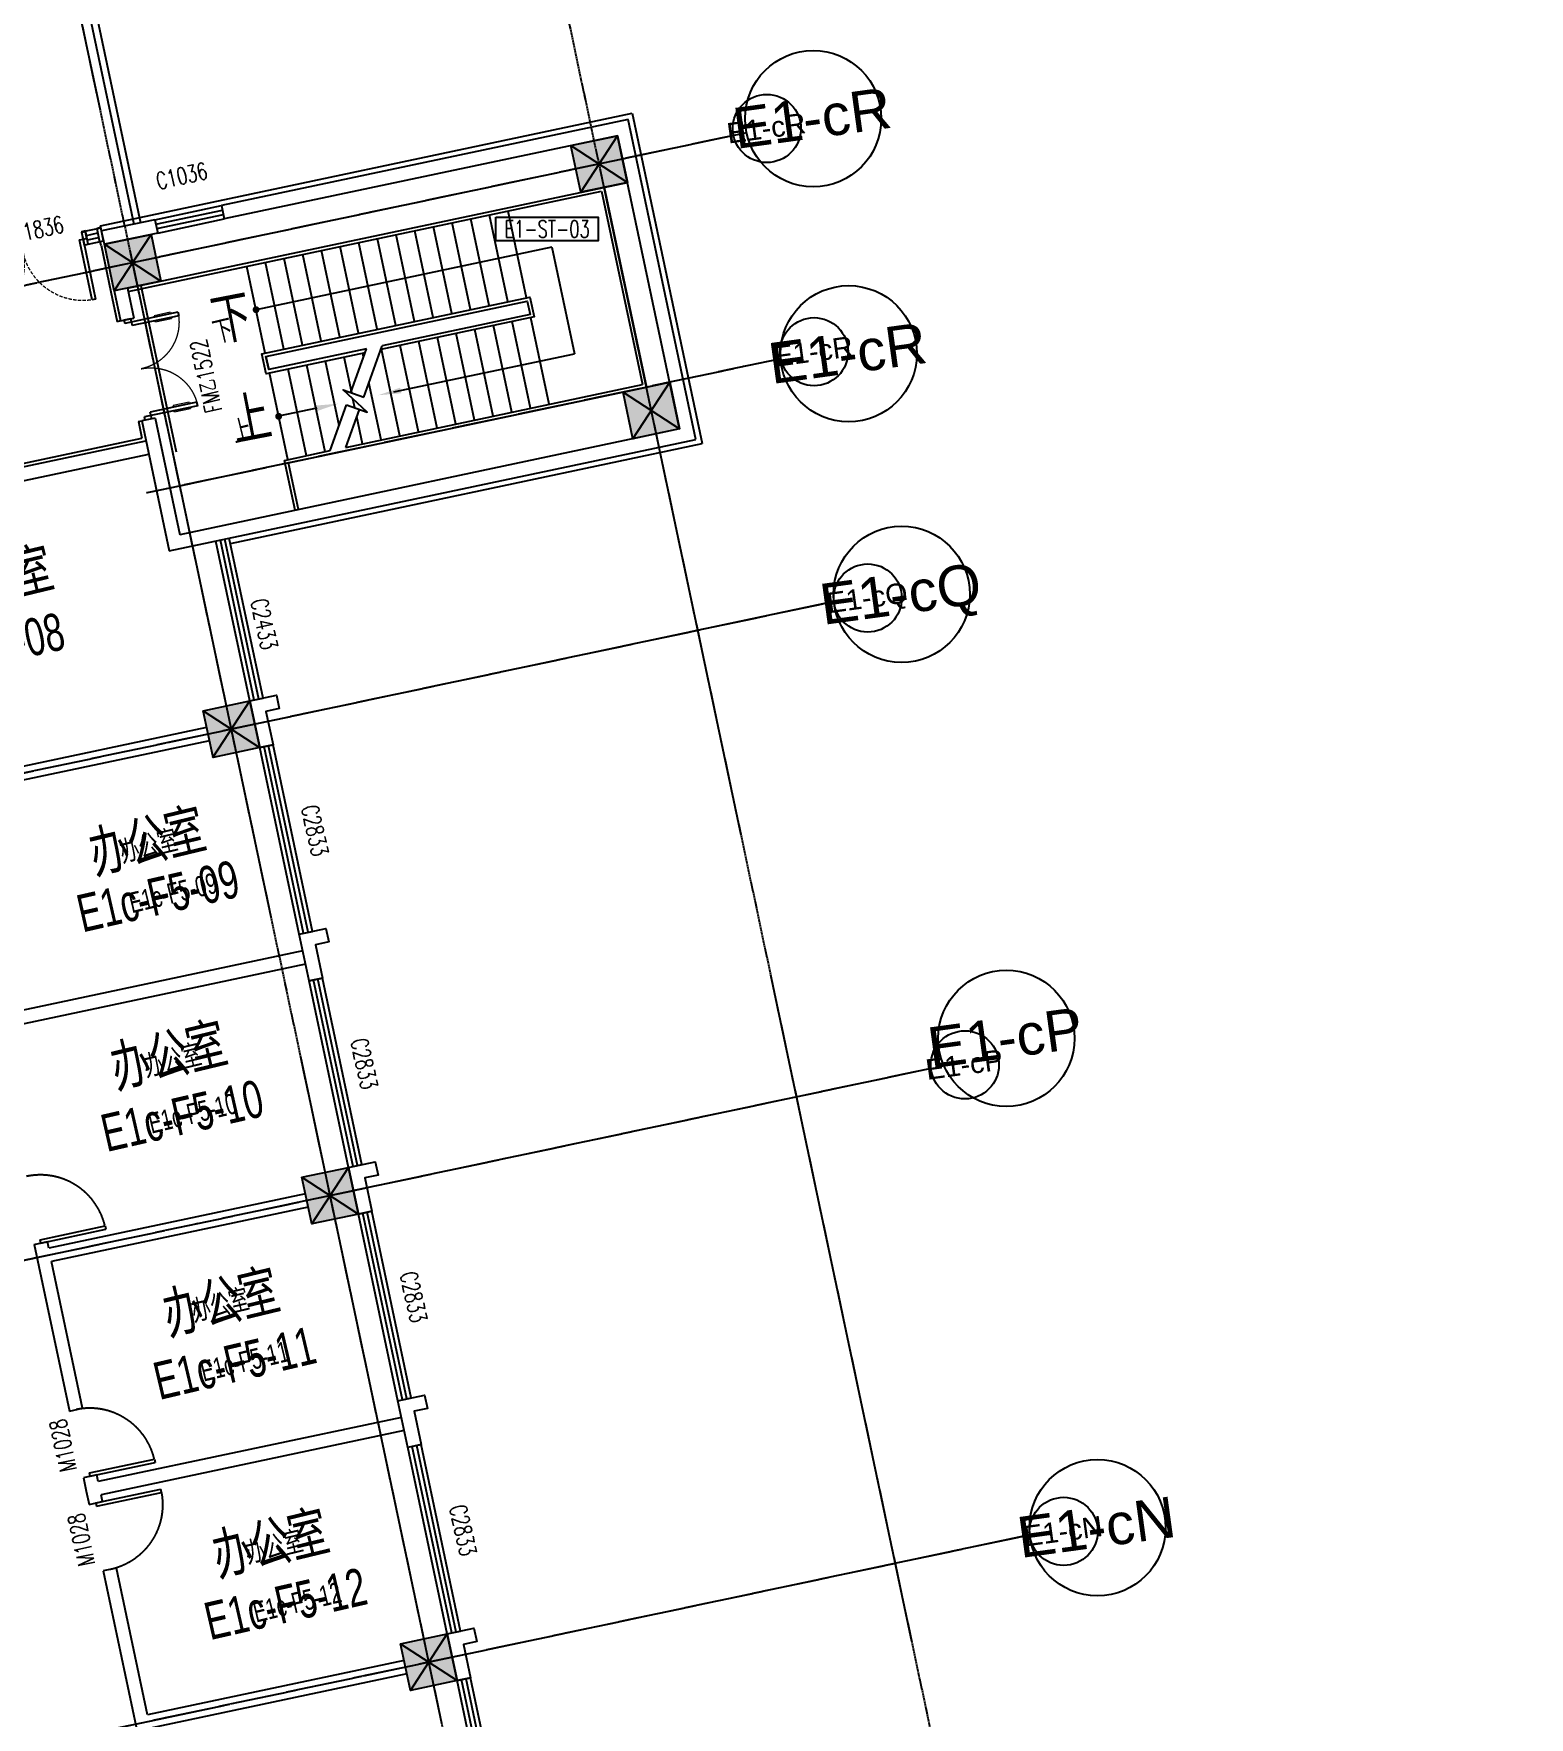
# Model space of a CAD drawing. Header units: millimetres. Extents: x -39175 to 150737, y -15023 to 140542.
# Drawn here: x -5153 to 16803, y 63724 to 88440 of the extents above; entities that cross this region are included whole.
import ezdxf
from ezdxf.enums import TextEntityAlignment as Align

# ---------------------------------------------------------------- set-up
doc = ezdxf.new("R2010")
doc.units = ezdxf.units.MM
doc.header["$LTSCALE"] = 10
for name, pattern in [('DASH', [0.35, 0.25, -0.1]), ('E-RG-1F$0$$0$DOTE', [2.42, 2, -0.2, 0.02, -0.2]), ('E1-RV-5F$0$DASHED2', [0.375, 0.25, -0.125]), ('XRE2$0$HIDDEN', [0.375, 0.25, -0.125])]:
    doc.linetypes.add(name, pattern=pattern)
for name, color, linetype in [('A—墙体', 7, 'Continuous'), ('A—文字索引', 40, 'Continuous'), ('A—楼梯、电梯、栏杆', 50, 'Continuous'), ('A—轴线、尺寸', 1, 'Continuous'), ('A—门窗', 135, 'Continuous'), ('E1-RI-5F$0$A-SYMB-DOOR', 13, 'Continuous'), ('E1-RI-5F$0$A-SYMB-DOOR1', 4, 'Continuous'), ('E1-RV-5F$0$A-SYMB', 4, 'Continuous'), ('E1-RV-5F$0$A-SYMB-NUMB-T', 4, 'Continuous'), ('E1-RV-5F$0$J－结构看线', 153, 'Continuous'), ('E1-RV-5F$0$WINDOW_TEXT', 7, 'Continuous'), ('I—平面—填充03(灰度)', 250, 'Continuous'), ('I—平面—文字', 40, 'Continuous'), ('I—平面—文字（放大1：100）', 40, 'XRE2$0$HIDDEN'), ('I—平面—装饰面层线', 192, 'Continuous'), ('I—平面—门', 22, 'Continuous'), ('轴线100', 1, 'Continuous')]:
    doc.layers.add(name, color=color, linetype=linetype)
doc.layers.add('E1-RV-5F$0$A-DOOR', color=32, linetype='Continuous', lineweight=5)
doc.styles.add('ARIAL', font='arial.ttf')
doc.styles.add('E1-RI-5F$0$ECADI-TXT', font='simplex.shx', dxfattribs={"bigfont": 'hztxt.shx'})
doc.styles.add('E1-RV-5F$0$ECADI-TXT', font='simplex.shx', dxfattribs={"bigfont": 'hztxt.shx'})
doc.styles.add('E1-RV-5F$0$SIMPLEX', font='simplex.shx', dxfattribs={"width": 0.7})
doc.styles.add('XD2008', font='SIMYOU.TTF', dxfattribs={"width": 0.7, "height": 600})

# ---------------------------------------------------------------- blocks, each defined once
blk = doc.blocks.new('E1-RV-5F$0$ECADI-TAG-CODE')
at = {"layer": 'E1-RV-5F$0$A-SYMB-NUMB-T', "color": 1}
blk.add_lwpolyline([(0, 3.5), (15, 3.5), (15, 0), (0, 0)], close=True, dxfattribs=at)
at = {"layer": 'E1-RV-5F$0$A-SYMB-NUMB-T', "style": 'E1-RV-5F$0$ECADI-TXT', "width": 0.7}
blk.add_attdef('CODE', text='', height=2.5, dxfattribs=at).set_placement((7.5, 1.75), align=Align.MIDDLE_CENTER)
blk = doc.blocks.new('E1-RV-5F$0$door-doublewing')
at = {"layer": 'I—平面—门'}
for p, q in [((-0.5, -0.033), (-0.5, 0.033)), ((-0.5, 0.033), (-0.467, 0.033)), ((-0.467, -0.5), (-0.467, 0.033)), ((0.467, -0.5), (0.467, 0.033)), ((0.5, 0.033), (0.467, 0.033)), ((0.5, -0.033), (0.5, 0.033)), ((-0.5, -0.033), (-0.433, -0.033)), ((-0.433, -0.5), (-0.433, -0.033)), ((0.5, -0.033), (0.433, -0.033)), ((0.433, -0.5), (0.433, -0.033)), ((-0.483, -0.264), (-0.467, -0.264)), ((-0.417, -0.264), (-0.433, -0.264)), ((0.417, -0.264), (0.433, -0.264)), ((0.483, -0.264), (0.467, -0.264)), ((-0.483, -0.425), (-0.467, -0.425)), ((-0.417, -0.425), (-0.433, -0.425)), ((0.417, -0.425), (0.433, -0.425)), ((0.483, -0.425), (0.467, -0.425)), ((-0.467, -0.5), (-0.433, -0.5)), ((0.467, -0.5), (0.433, -0.5))]:
    blk.add_line(p, q, dxfattribs=at)
at = {"layer": 'I—平面—门', "lineweight": 13}
for p, q in [((-0.483, -0.425), (-0.483, -0.264)), ((-0.417, -0.425), (-0.417, -0.264)), ((0.417, -0.425), (0.417, -0.264)), ((0.483, -0.425), (0.483, -0.264))]:
    blk.add_line(p, q, dxfattribs=at)
at = {"layer": 'I—平面—门', "color": 8, "linetype": 'DASH', "lineweight": 13, "ltscale": 20}
for centre, start, end in [((-0.467, -0.033), 274.096, 0), ((0.467, -0.033), 180, 265.904)]:
    blk.add_arc(centre, 0.467, start, end, dxfattribs=at)
at = {"layer": 'E1-RV-5F$0$WINDOW_TEXT', "style": 'E1-RV-5F$0$SIMPLEX', "flags": 9}
blk.add_attdef('A', text='', height=1, dxfattribs=at).set_placement((0, 1.5), align=Align.MIDDLE)
blk = doc.blocks.new('E-COLS-F5')
at = {"layer": 'I—平面—填充03(灰度)'}
for points in [[(11711646, -6120147), (11712331, -6120002), (11712476, -6120687), (11711791, -6120831)], [(11704798, -6121596), (11705483, -6121451), (11705628, -6122136), (11704943, -6122281)], [(11712413, -6123766), (11713097, -6123621), (11713242, -6124306), (11712558, -6124451)], [(11706248, -6128445), (11706933, -6128300), (11707078, -6128984), (11706393, -6129129)], [(11707698, -6135293), (11708382, -6135148), (11708527, -6135833), (11707843, -6135978)], [(11709147, -6142141), (11709832, -6141996), (11709977, -6142681), (11709292, -6142826)]]:
    blk.add_hatch(color=18, dxfattribs=at).paths.add_polyline_path(points)
at = {"layer": 'A—墙体'}
for points in [[(11711646, -6120147), (11712331, -6120002), (11712476, -6120687), (11711791, -6120831)], [(11704798, -6121596), (11705483, -6121451), (11705628, -6122136), (11704943, -6122281)], [(11712413, -6123766), (11713097, -6123621), (11713242, -6124306), (11712558, -6124451)], [(11706248, -6128445), (11706933, -6128300), (11707078, -6128984), (11706393, -6129129)], [(11707698, -6135293), (11708382, -6135148), (11708527, -6135833), (11707843, -6135978)], [(11709147, -6142141), (11709832, -6141996), (11709977, -6142681), (11709292, -6142826)]]:
    blk.add_lwpolyline(points, close=True, dxfattribs=at)
blk = doc.blocks.new('E1-RI-5F$0$窗4')
at = {"layer": 'A—墙体'}
for p, q in [((10183925, -8420676), (10184125, -8420676)), ((10183925, -8423476), (10184125, -8423476))]:
    blk.add_line(p, q, dxfattribs=at)
at = {"layer": 'A—门窗'}
for p, q in [((10183925, -8423476), (10183925, -8420676)), ((10183992, -8423476), (10183992, -8420676)), ((10184058, -8423476), (10184058, -8420676)), ((10184125, -8423476), (10184125, -8420676))]:
    blk.add_line(p, q, dxfattribs=at)
blk = doc.blocks.new('E1-RI-5F$0$$DORLIB2D$00000001')
for p, q in [((0.45, 0.975), (0.5, 0.975)), ((0.45, 0), (0.45, 0.975)), ((0.5, 0), (0.5, 0.975)), ((0.5, 0), (0.45, 0))]:
    blk.add_line(p, q)
at = {"layer": 'I—平面—门', "color": 8, "linetype": 'DASH', "ltscale": 20}
blk.add_arc((0.475, 0), 0.975, 91.4693, 180, dxfattribs=at)
blk = doc.blocks.new('E1-RI-5F$0$ECADI-TAG-DOOR')
blk = doc.blocks.new('E1-RI-5F$0$MRY_door-2-Solid - 1_8 meters w x 84_h x 4_d 2-8606897-E1b 和 E1c 号楼三层平面图 BLDG E1b AND E1c THIRD FLOOR PLAN')
at = {"layer": 'I—平面—门'}
for p, q in [((-951, 36), (-900, 36)), ((-951, 36), (-951, -66)), ((-900, 36), (-900, -66)), ((900, -66), (900, 36)), ((900, 36), (951, 36)), ((951, -66), (951, 36)), ((-900, -66), (-951, -66)), ((-849, -66), (-900, -66)), ((-900, -66), (-900, -113)), ((-900, -113), (-900, -966)), ((-849, -113), (-849, -66)), ((-849, -966), (-849, -113)), ((849, -66), (900, -66)), ((849, -116), (849, -66)), ((849, -966), (849, -116)), ((900, -66), (900, -116)), ((951, -66), (900, -66)), ((900, -116), (900, -966)), ((-900, -966), (-849, -966)), ((900, -966), (849, -966))]:
    blk.add_line(p, q, dxfattribs=at)
at = {"layer": 'I—平面—门', "color": 8, "linetype": 'DASH', "lineweight": 9, "ltscale": 20}
for centre, start, end in [((-900, -66), 270, 356.8839), ((-900, -66), 356.8839, 0.5), ((900, -66), 179.5, 183.117), ((900, -66), 183.117, 270)]:
    blk.add_arc(centre, 900, start, end, dxfattribs=at)
blk = doc.blocks.new('E1-RI-5F$0$RECTANGULAR_MULLION_-_60_H')
at = {"layer": 'A—门窗'}
for p, q in [((-30, 125), (30, 125)), ((-30, 25), (-30, 125)), ((-30, -75), (-30, 25)), ((30, 125), (30, 25)), ((30, 25), (30, -75)), ((30, -75), (-30, -75))]:
    blk.add_line(p, q, dxfattribs=at)
blk = doc.blocks.new('A$C1C9D1350')
at = {"layer": '轴线100', "linetype": 'E-RG-1F$0$$0$DOTE'}
for p, q in [((-232275.6, -4879), (-253187.9, 93907)), ((-239123.9, -6328.8), (-260036.2, 92457.3)), ((-250293.8, 89971.1), (-286751.3, 82253.3)), ((-249600.1, 86693.7), (-258909.9, 84722.9)), ((-248820.2, 83127.9), (-285309.5, 75403.4)), ((-247394.4, 76274.6), (-283867.7, 68553.4)), ((-245944.7, 69426.4), (-282426, 61703.5))]:
    blk.add_line(p, q, dxfattribs=at)
at = {"layer": '轴线100', "linetype": 'ByBlock'}
for centre in [(-249804.7, 90074.6), (-249110.9, 86797.2), (-248323.1, 83181.1), (-246897.2, 76327.8), (-245447.5, 69479.6)]:
    blk.add_circle(centre, 500, dxfattribs=at)
at = {"layer": '轴线100', "color": 40, "style": 'ARIAL'}
for s, p in [('E1-cR', (-249813.3, 90079.2)), ('E1-cR', (-249119.5, 86801.8)), ('E1-cQ', (-248331.7, 83185.7)), ('E1-cP', (-246905.8, 76332.4)), ('E1-cN', (-245456.1, 69484.2))]:
    blk.add_text(s, height=300, rotation=7.78334, dxfattribs=at).set_placement(p, align=Align.MIDDLE_CENTER)

msp = doc.modelspace()

# ---------------------------------------------------------------- linework, layer by layer
at = {"layer": 'A—墙体'}
for p, q in [((3571.9, 87179.5), (-2395.9, 85916.2)), ((3571.9, 87179.5), (-2395.9, 85916.2)), ((4566, 82483.5), (3571.9, 87179.5)), ((4566, 82483.5), (3571.9, 87179.5)), ((3417.6, 86942.4), (-2354.4, 85720.5)), ((3417.6, 86942.4), (-2354.4, 85720.5)), ((4328.9, 82637.8), (3417.6, 86942.4)), ((4328.9, 82637.8), (3417.6, 86942.4)), ((-2395.9, 85916.2), (-2354.4, 85720.5)), ((-2395.9, 85916.2), (-2354.4, 85720.5)), ((-3374.2, 85709.1), (-4156.8, 85543.4)), ((-3374.2, 85709.1), (-4156.8, 85543.4)), ((-4115.4, 85347.7), (-4156.8, 85543.4)), ((-4115.4, 85347.7), (-4156.8, 85543.4)), ((-3374.2, 85709.1), (-3332.8, 85513.4)), ((-3374.2, 85709.1), (-3332.8, 85513.4)), ((-3332.8, 85513.4), (-4115.4, 85347.7)), ((-3332.8, 85513.4), (-4115.4, 85347.7)), ((-3775.2, 84704.2), (-3682, 84264)), ((-3775.2, 84704.2), (-3682, 84264)), ((-3371.3, 82796.5), (-3566.8, 82755.1)), ((-3371.3, 82796.5), (-3566.8, 82755.1)), ((-3566.8, 82755.1), (-3163.2, 80847.3)), ((-3566.8, 82755.1), (-3163.2, 80847.3)), ((-3371.3, 82796.5), (-3008.9, 81084.4)), ((-3371.3, 82796.5), (-3008.9, 81084.4)), ((4328.9, 82637.8), (-3008.9, 81084.4)), ((4328.9, 82637.8), (-3008.9, 81084.4)), ((-10743.8, 80929.3), (-3505.1, 82461.6)), ((-3163.2, 80847.3), (4566, 82483.5)), ((-3163.2, 80847.3), (4566, 82483.5)), ((-10506.7, 80775), (-3463.7, 82266)), ((-1980.2, 78644.5), (-1784.6, 78685.9)), ((-2613.9, 78254.9), (-6576.5, 77416)), ((-2572.5, 78059.2), (-6339, 77261.9)), ((-1203.6, 74975.9), (-5655.6, 74033.4)), ((-1162.2, 74780.2), (-5614.2, 73837.8)), ((-1164.2, 71406.7), (-4930.7, 70609.3)), ((-1122.8, 71211), (-4889.3, 70413.6)), ((-5147.5, 70665.8), (-4951.8, 70707.2)), ((-4931.1, 70609.3), (-4951.8, 70707.2)), ((-5147.5, 70665.8), (-4629.7, 68220)), ((-4434, 68261.4), (-4889.7, 70413.7)), ((-4629.7, 68220), (-4434, 68261.4)), ((246.1, 68127.6), (-4205.9, 67185.2)), ((287.5, 67932), (-4164.4, 66989.5)), ((-4226.9, 67283.1), (-4422.6, 67241.6)), ((-4422.6, 67241.6), (-4381.2, 67046)), ((-4206.2, 67185.2), (-4226.9, 67283.1)), ((-4381.2, 67046), (-4339.8, 66850.3)), ((-4144.1, 66891.7), (-4164.8, 66989.6)), ((-4339.8, 66850.3), (-4144.1, 66891.7)), ((-3937, 65913.4), (-4132.7, 65872)), ((-4132.7, 65872), (-3594.2, 63328.4)), ((-3481.4, 63761.1), (-3937, 65913.4)), ((285.5, 64558.4), (-3481, 63761.1)), ((971, 64703.5), (970.4, 64703.4)), ((327, 64362.8), (-3439.6, 63565.4)), ((1012.4, 64507.9), (1011.8, 64507.7))]:
    msp.add_line(p, q, dxfattribs=at)
for points in [[(-3970.4, 84662.9), (-3877.3, 84222.6), (-3682, 84264)], [(-3970.4, 84662.9), (-3877.3, 84222.6), (-3682, 84264)], [(-1980.2, 78644.5), (-1588.9, 78727.3), (-1547.5, 78531.7), (-1743.1, 78490.2), (-1639.6, 78001.1), (-1835.2, 77959.7), (-1980.2, 78644.5)], [(-1255.4, 75220.4), (-864, 75303.2), (-822.6, 75107.5), (-1018.3, 75066.1), (-914.7, 74577), (-1110.4, 74535.5), (-1255.4, 75220.4)], [(-530.5, 71796.2), (-139.2, 71879.1), (-97.7, 71683.4), (-293.4, 71642), (-189.9, 71152.8), (-385.5, 71111.4), (-530.5, 71796.2)], [(194.4, 68372.1), (585.7, 68455), (627.1, 68259.3), (431.5, 68217.9), (535, 67728.7), (339.3, 67687.3), (194.4, 68372.1)], [(919.2, 64948), (1310.6, 65030.9), (1352, 64835.2), (1156.3, 64793.8), (1259.9, 64304.6), (1064.2, 64263.2), (919.2, 64948)]]:
    msp.add_lwpolyline(points, dxfattribs=at)
at = {"layer": 'A—楼梯、电梯、栏杆'}
for p, q in [((-6290.3, 97962.9), (-3682.5, 85643.9)), ((-6190, 97976.6), (-3583.6, 85664.7)), ((-3775.2, 84704.2), (3562.6, 86257.6)), ((-3775.2, 84704.2), (3562.6, 86257.6)), ((-3764.8, 84655.3), (3181.6, 86125.8)), ((-3764.8, 84655.3), (3181.6, 86125.8)), ((3181.6, 86125.8), (3782.2, 83288.7)), ((3181.6, 86125.8), (3782.2, 83288.7)), ((3220.2, 86185.1), (3841.5, 83250.1)), ((3220.2, 86185.1), (3841.5, 83250.1)), ((1807.5, 84506.1), (1538.2, 85777.9)), ((1807.5, 84506.1), (1538.2, 85777.9)), ((2081.4, 84564.1), (1812.2, 85835.9)), ((2081.4, 84564.1), (1812.2, 85835.9)), ((711.7, 84274.1), (442.5, 85546)), ((711.7, 84274.1), (442.5, 85546)), ((985.7, 84332.1), (716.4, 85604)), ((985.7, 84332.1), (716.4, 85604)), ((1259.6, 84390.1), (990.4, 85661.9)), ((1259.6, 84390.1), (990.4, 85661.9)), ((1533.5, 84448.1), (1264.3, 85719.9)), ((1533.5, 84448.1), (1264.3, 85719.9)), ((-384, 84042.2), (-653.2, 85314)), ((-384, 84042.2), (-653.2, 85314)), ((-110, 84100.2), (-379.3, 85372)), ((-110, 84100.2), (-379.3, 85372)), ((163.9, 84158.2), (-105.4, 85430)), ((163.9, 84158.2), (-105.4, 85430)), ((437.8, 84216.2), (168.6, 85488)), ((437.8, 84216.2), (168.6, 85488)), ((-1479.7, 83810.2), (-1748.9, 85082.1)), ((-1479.7, 83810.2), (-1748.9, 85082.1)), ((-1205.8, 83868.2), (-1475, 85140)), ((-1205.8, 83868.2), (-1475, 85140)), ((-931.8, 83926.2), (-1201.1, 85198)), ((-931.8, 83926.2), (-1201.1, 85198)), ((-657.9, 83984.2), (-927.1, 85256)), ((-657.9, 83984.2), (-927.1, 85256)), ((-1753.6, 83752.2), (-2022.9, 85024.1)), ((-1753.6, 83752.2), (-2022.9, 85024.1)), ((2091.7, 84515.2), (2133.2, 84319.5)), ((2091.7, 84515.2), (2133.2, 84319.5)), ((1317, 82766.8), (1047.8, 84038.6)), ((1317, 82766.8), (1047.8, 84038.6)), ((1591, 82824.8), (1321.7, 84096.6)), ((1591, 82824.8), (1321.7, 84096.6)), ((1864.9, 82882.8), (1595.7, 84154.6)), ((1864.9, 82882.8), (1595.7, 84154.6)), ((2138.8, 82940.8), (1869.6, 84212.6)), ((2138.8, 82940.8), (1869.6, 84212.6)), ((2412.8, 82998.8), (2143.5, 84270.6)), ((2412.8, 82998.8), (2143.5, 84270.6)), ((-496.4, 83170.9), (-268.2, 83811.2)), ((-496.4, 83170.9), (-268.2, 83811.2)), ((-308, 83103.8), (-38.6, 83859.8)), ((-308, 83103.8), (-38.6, 83859.8)), ((221.3, 82534.9), (-47.9, 83806.7)), ((221.3, 82534.9), (-47.9, 83806.7)), ((495.2, 82592.9), (226, 83864.7)), ((495.2, 82592.9), (226, 83864.7)), ((769.2, 82650.8), (499.9, 83922.7)), ((769.2, 82650.8), (499.9, 83922.7)), ((1043.1, 82708.8), (773.9, 83980.7)), ((1043.1, 82708.8), (773.9, 83980.7)), ((-1743.3, 83703.3), (-1701.8, 83507.7)), ((-1743.3, 83703.3), (-1701.8, 83507.7)), ((-874.4, 82302.9), (-1143.6, 83574.7)), ((-874.4, 82302.9), (-1143.6, 83574.7)), ((-669.2, 82685.8), (-869.7, 83632.7)), ((-669.2, 82685.8), (-869.7, 83632.7)), ((-484.9, 83166.8), (-595.8, 83690.7)), ((-484.9, 83166.8), (-595.8, 83690.7)), ((-310.2, 83693.5), (-321.8, 83748.7)), ((-310.2, 83693.5), (-321.8, 83748.7)), ((-1422.3, 82186.9), (-1691.5, 83458.8)), ((-1422.3, 82186.9), (-1691.5, 83458.8)), ((-1148.3, 82244.9), (-1417.6, 83516.7)), ((-1148.3, 82244.9), (-1417.6, 83516.7)), ((-1411.9, 82138), (4183.9, 83322.6)), ((-1411.9, 82138), (4183.9, 83322.6)), ((-52.6, 82476.9), (-231, 83319.7)), ((-52.6, 82476.9), (-231, 83319.7)), ((-570.4, 82367.3), (3782.2, 83288.7)), ((-570.4, 82367.3), (3782.2, 83288.7)), ((-438.7, 82948.7), (-465.9, 83077.2)), ((-438.7, 82948.7), (-465.9, 83077.2)), ((-800.1, 82318.7), (-560.1, 82992)), ((-800.1, 82318.7), (-560.1, 82992)), ((-570.4, 82367.3), (-371.7, 82924.8)), ((-570.4, 82367.3), (-371.7, 82924.8)), ((-326.5, 82418.9), (-410.6, 82815.8)), ((-326.5, 82418.9), (-410.6, 82815.8)), ((-1471.2, 82176.6), (-800.1, 82318.7)), ((-1471.2, 82176.6), (-800.1, 82318.7)), ((-1315.8, 81442.8), (-1471.2, 82176.6)), ((-1315.8, 81442.8), (-1471.2, 82176.6)), ((-1266.9, 81453.2), (-1411.9, 82138)), ((-1266.9, 81453.2), (-1411.9, 82138))]:
    msp.add_line(p, q, dxfattribs=at)
at = {"layer": 'A—楼梯、电梯、栏杆', "extrusion": (-5.10153e-08, -7.72383e-08, -1)}
msp.add_line((2455.5, 85307.7, 0), (-1888.2, 84388.2), dxfattribs=at)
msp.add_line((2455.5, 85307.7, 0), (-1888.2, 84388.2), dxfattribs=at)
at = {"layer": 'A—楼梯、电梯、栏杆', "extrusion": (-5.10153e-08, -7.72381e-08, -1)}
msp.add_line((2455.5, 85307.7, 0), (2786.9, 83742.4, 0), dxfattribs=at)
msp.add_line((2455.5, 85307.7, 0), (2786.9, 83742.4, 0), dxfattribs=at)
at = {"layer": 'A—楼梯、电梯、栏杆', "extrusion": (-3.83878e-08, -1.36888e-07, -1)}
msp.add_line((135.9, 83181.2, 0), (2786.9, 83742.4, 0), dxfattribs=at)
msp.add_line((135.9, 83181.2, 0), (2786.9, 83742.4, 0), dxfattribs=at)
at = {"layer": 'A—楼梯、电梯、栏杆', "extrusion": (3.92177e-22, 6.41611e-22, -1)}
msp.add_line((-997.2, 82941.3, 0), (-1556.9, 82822.8, 0), dxfattribs=at)
msp.add_line((-997.2, 82941.3, 0), (-1556.9, 82822.8, 0), dxfattribs=at)
at = {"layer": 'A—楼梯、电梯、栏杆', "extrusion": (1.97749e-08, -9.34137e-08, -1)}
msp.add_line((-997.2, 82941.3, 0), (-1556.9, 82822.8, 0), dxfattribs=at)
msp.add_line((-997.2, 82941.3, 0), (-1556.9, 82822.8, 0), dxfattribs=at)
at = {"layer": 'A—楼梯、电梯、栏杆'}
for points in [[(-287.9, 83755.9), (-1740.4, 83448.4), (-1802.5, 83741.9), (2130.3, 84574.4), (2192.4, 84281), (-58.3, 83804.5)], [(-287.9, 83755.9), (-1740.4, 83448.4), (-1802.5, 83741.9), (2130.3, 84574.4), (2192.4, 84281), (-58.3, 83804.5)], [(-268.2, 83811.2), (-1701.8, 83507.7), (-1743.3, 83703.3), (2091.7, 84515.2), (2133.2, 84319.5), (-38.6, 83859.8)], [(-268.2, 83811.2), (-1701.8, 83507.7), (-1743.3, 83703.3), (2091.7, 84515.2), (2133.2, 84319.5), (-38.6, 83859.8)], [(-560.1, 82992), (-256.6, 82883.8), (-611.9, 83212.1), (-308, 83103.8)], [(-560.1, 82992), (-256.6, 82883.8), (-611.9, 83212.1), (-308, 83103.8)]]:
    msp.add_lwpolyline(points, dxfattribs=at)
at = {"layer": 'A—楼梯、电梯、栏杆', "extrusion": (-5.10153e-08, -7.72383e-08, -1), "const_width": 50, "elevation": 0}
msp.add_lwpolyline([(1863.8, 84393.3, -1), (1912.7, 84383, -1)], format="xyb", close=True, dxfattribs=at)
msp.add_lwpolyline([(1863.8, 84393.3, -1), (1912.7, 84383, -1)], format="xyb", close=True, dxfattribs=at)
at = {"layer": 'A—楼梯、电梯、栏杆', "extrusion": (3.92177e-22, 6.41611e-22, -1), "const_width": 50, "elevation": 0}
msp.add_lwpolyline([(1532.4, 82828, 1), (1581.3, 82817.7, 1)], format="xyb", close=True, dxfattribs=at)
msp.add_lwpolyline([(1532.4, 82828, 1), (1581.3, 82817.7, 1)], format="xyb", close=True, dxfattribs=at)
at = {"layer": 'A—楼梯、电梯、栏杆', "extrusion": (1.97749e-08, -9.34137e-08, -1), "const_width": 50, "elevation": 0}
msp.add_lwpolyline([(1532.4, 82828, 1), (1581.3, 82817.7, 1)], format="xyb", close=True, dxfattribs=at)
msp.add_lwpolyline([(1532.4, 82828, 1), (1581.3, 82817.7, 1)], format="xyb", close=True, dxfattribs=at)
at = {"layer": 'A—楼梯、电梯、栏杆', "extrusion": (-6.18395e-22, 4.27679e-22, -1)}
msp.add_solid([(-225.6, 83243.2, 0), (-243.1, 83160.9, 0), (95.1, 83132.3, 0)], dxfattribs=at)
msp.add_solid([(-225.6, 83243.2, 0), (-243.1, 83160.9, 0), (95.1, 83132.3, 0)], dxfattribs=at)
at = {"layer": 'A—楼梯、电梯、栏杆', "extrusion": (-3.83878e-08, -1.36888e-07, -1)}
msp.add_solid([(-225.6, 83243.2, 0), (-243.1, 83160.9, 0), (95.1, 83132.3, 0)], dxfattribs=at)
msp.add_solid([(-225.6, 83243.2, 0), (-243.1, 83160.9, 0), (95.1, 83132.3, 0)], dxfattribs=at)
at = {"layer": 'A—楼梯、电梯、栏杆', "extrusion": (3.92177e-22, 6.41611e-22, -1)}
msp.add_solid([(1018.4, 82979.8, 0), (1001, 82897.5, 0), (680.3, 83008.4, 0)], dxfattribs=at)
msp.add_solid([(1018.4, 82979.8, 0), (1001, 82897.5, 0), (680.3, 83008.4, 0)], dxfattribs=at)
at = {"layer": 'A—楼梯、电梯、栏杆', "extrusion": (1.97749e-08, -9.34137e-08, -1)}
msp.add_solid([(1018.4, 82979.8, 0), (1001, 82897.5, 0), (680.3, 83008.4, 0)], dxfattribs=at)
msp.add_solid([(1018.4, 82979.8, 0), (1001, 82897.5, 0), (680.3, 83008.4, 0)], dxfattribs=at)
at = {"layer": 'A—轴线、尺寸', "linetype": 'E-RG-1F$0$$0$DOTE', "ltscale": 500}
for p, q in [((22775.6, -6191.3), (2226.1, 90881.4)), ((15874.6, -7391.3), (-4622.1, 89431.7)), ((5311.9, 86986), (-31337.2, 79227.7)), ((6593.8, 80102.3), (-29895.5, 72377.8)), ((8019.6, 73249), (-28453.7, 65527.9)), ((9469.4, 66400.8), (-27011.9, 58677.9))]:
    msp.add_line(p, q, dxfattribs=at)
at = {"layer": 'A—轴线、尺寸', "linetype": 'E-RG-1F$0$$0$DOTE'}
msp.add_line((5813.9, 83668.1), (-3495.9, 81697.3), dxfattribs=at)
at = {"layer": 'A—轴线、尺寸', "linetype": 'ByBlock'}
for centre in [(6290.2, 87193.2), (6811.2, 83741.3), (7588.1, 80208.8), (9125.5, 73691.3), (10463.7, 66507.3)]:
    msp.add_circle(centre, 1000, dxfattribs=at)
at = {"layer": 'A—门窗'}
for p, q in [((-4173.4, 85621.6), (3633.6, 87274.3)), ((3633.6, 87274.3), (4660.8, 82421.9)), ((-3374.2, 85709.1), (-2395.9, 85916.2)), ((-3374.2, 85709.1), (-2395.9, 85916.2)), ((-3360.4, 85643.8), (-2382.1, 85851)), ((-3360.4, 85643.8), (-2382.1, 85851)), ((-3346.6, 85578.6), (-2368.2, 85785.7)), ((-3346.6, 85578.6), (-2368.2, 85785.7)), ((-4451.6, 85532.1), (-4167.4, 85592.2)), ((-3332.8, 85513.4), (-2354.4, 85720.5)), ((-3332.8, 85513.4), (-2354.4, 85720.5)), ((-4378.4, 85479.4), (-4212.1, 85514.6)), ((-4364.6, 85414.2), (-4198.3, 85449.4)), ((-4350.8, 85349), (-4126, 85396.6)), ((-2264.9, 80955.7), (4660.8, 82421.9)), ((-1980.2, 78644.5), (-2477.3, 80992.4)), ((-1915, 78658.3), (-2412, 81006.3)), ((-1849.8, 78672.1), (-2346.8, 81020.1)), ((-1784.6, 78685.9), (-2281.6, 81033.9))]:
    msp.add_line(p, q, dxfattribs=at)
at = {"layer": 'Defpoints'}
for p, q in [((2732.8, 86797.4), (3562.6, 86257.6)), ((2877.8, 86112.6), (3417.6, 86942.4)), ((-4115.4, 85347.7), (-3285.6, 84807.9)), ((-3970.4, 84662.9), (-3430.6, 85492.7)), ((3644.1, 82492.8), (4183.9, 83322.6)), ((3499.1, 83177.6), (4328.9, 82637.8)), ((-2520.7, 77814.6), (-1980.9, 78644.4)), ((-2665.7, 78499.5), (-1835.9, 77959.6)), ((-1071, 70966.4), (-531.1, 71796.2)), ((-1216, 71651.2), (-386.2, 71111.4)), ((233.8, 64803), (1063.6, 64263.2)), ((378.7, 64118.2), (918.6, 64948))]:
    msp.add_line(p, q, dxfattribs=at)
at = {"layer": 'E1-RV-5F$0$J－结构看线', "linetype": 'E1-RV-5F$0$DASHED2', "ltscale": 1000}
for p, q in [((-3579.1, 84745.7), (-2957.8, 81810.8)), ((-3579.1, 84745.7), (-2957.8, 81810.8)), ((-1411.9, 82138), (-3153.8, 81769.3)), ((-1411.9, 82138), (-3153.8, 81769.3))]:
    msp.add_line(p, q, dxfattribs=at)
at = {"layer": 'I—平面—装饰面层线'}
for p, q in [((-4167.2, 85592.3), (-4173.4, 85621.6)), ((-4164.3, 85337.4), (-4174.7, 85386.3)), ((-4164.3, 85337.4), (-4019.4, 84652.5)), ((-4019.4, 84652.5), (-3926.2, 84212.3)), ((-3877.3, 84222.6), (-3926.2, 84212.3)), ((-3615.7, 82744.8), (-3566.8, 82755.1)), ((-3615.7, 82744.8), (-3564, 82500.3)), ((-10803.1, 80967.8), (-3564, 82500.3))]:
    msp.add_line(p, q, dxfattribs=at)

# ---------------------------------------------------------------- block references
at = {"layer": 'A—墙体'}
msp.add_blockref('E-COLS-F5', (-11708913.6, 6206944.1), dxfattribs=at)
at = {"layer": 'A—墙体', "rotation": 11.95264845851179}
for p in [(-11708912.9, 6206944.1), (-11708188.1, 6203520), (-11707463.2, 6200095.9), (-11706738.3, 6196671.8), (-11706013.5, 6193247.7)]:
    msp.add_blockref('E1-RI-5F$0$窗4', p, dxfattribs=at)
at = {"layer": 'A—门窗', "extrusion": (7.74398e-26, 8.19673e-27, -1), "rotation": 348.0473515414882}
for p in [(4396.4, 85416), (4170.6, 85463.8)]:
    msp.add_blockref('E1-RI-5F$0$RECTANGULAR_MULLION_-_60_H', p, dxfattribs=at)
at = {"layer": 'E1-RI-5F$0$A-SYMB-DOOR'}
ref = msp.add_blockref('E1-RI-5F$0$ECADI-TAG-DOOR', (-2565.3, 87293.1), dxfattribs=dict(at, xscale=-100.0000000021529, yscale=100, zscale=100, rotation=192.4907867600514))
ref.add_attrib('门窗主编号1', 'C1036', dxfattribs={"height": 250, "rotation": 12.49079, "style": 'E1-RI-5F$0$ECADI-TXT', "width": 0.7}).set_placement((-2583.4, 86311.3), align=Align.RIGHT)
ref = msp.add_blockref('E1-RI-5F$0$ECADI-TAG-DOOR', (-826.3, 79356.8), dxfattribs=dict(at, xscale=-100.0000000019515, yscale=100, zscale=100, rotation=102.4907867595304))
ref.add_attrib('门窗主编号1', 'C2433', dxfattribs={"height": 250, "rotation": 282.49079, "style": 'E1-RI-5F$0$ECADI-TXT', "width": 0.7}).set_placement((-1808.1, 79374.9), align=Align.RIGHT)
ref = msp.add_blockref('E1-RI-5F$0$ECADI-TAG-DOOR', (-82.4, 76326.8), dxfattribs=dict(at, xscale=-100.0000000019515, yscale=100, zscale=100, rotation=102.4907867595304))
ref.add_attrib('门窗主编号1', 'C2833', dxfattribs={"height": 250, "rotation": 282.49079, "style": 'E1-RI-5F$0$ECADI-TXT', "width": 0.7}).set_placement((-1064.2, 76344.8), align=Align.RIGHT)
ref = msp.add_blockref('E1-RI-5F$0$ECADI-TAG-DOOR', (642.4, 72902.7), dxfattribs=dict(at, xscale=-100.0000000019515, yscale=100, zscale=100, rotation=102.4907867595304))
ref.add_attrib('门窗主编号1', 'C2833', dxfattribs={"height": 250, "rotation": 282.49079, "style": 'E1-RI-5F$0$ECADI-TXT', "width": 0.7}).set_placement((-339.3, 72920.7), align=Align.RIGHT)
ref = msp.add_blockref('E1-RI-5F$0$ECADI-TAG-DOOR', (1366.7, 69478.5), dxfattribs=dict(at, xscale=-100.0000000019515, yscale=100, zscale=100, rotation=102.4907867595304))
ref.add_attrib('门窗主编号1', 'C2833', dxfattribs={"height": 250, "rotation": 282.49079, "style": 'E1-RI-5F$0$ECADI-TXT', "width": 0.7}).set_placement((384.9, 69496.6), align=Align.RIGHT)
ref = msp.add_blockref('E1-RI-5F$0$ECADI-TAG-DOOR', (2092.2, 66054.4), dxfattribs=dict(at, xscale=-100.0000000019515, yscale=100, zscale=100, rotation=102.4907867595304))
ref.add_attrib('门窗主编号1', 'C2833', dxfattribs={"height": 250, "rotation": 282.49079, "style": 'E1-RI-5F$0$ECADI-TXT', "width": 0.7}).set_placement((1110.4, 66072.5), align=Align.RIGHT)
at = {"layer": 'E1-RI-5F$0$A-SYMB-DOOR1'}
ref = msp.add_blockref('E1-RI-5F$0$ECADI-TAG-DOOR', (-4313.1, 84863.7), dxfattribs=dict(at, xscale=100.0000000014371, yscale=100.0000000018626, zscale=100.0000000022703, rotation=12.28462579791791))
ref.add_attrib('门窗主编号1', 'FM甲1836', dxfattribs={"layer": 'E1-RI-5F$0$A-SYMB-DOOR', "height": 250, "rotation": 12.28463, "style": 'E1-RI-5F$0$ECADI-TXT', "width": 0.7}).set_placement((-4692.8, 85526.5), align=Align.RIGHT)
ref = msp.add_blockref('E1-RI-5F$0$ECADI-TAG-DOOR', (-1961.2, 84354.6), dxfattribs=dict(at, xscale=100.0000000021178, yscale=100.0000000018626, zscale=100.0000000022701, rotation=102.6508156329178))
ref.add_attrib('门窗主编号1', 'FM乙1522', dxfattribs={"layer": 'E1-RI-5F$0$A-SYMB-DOOR', "height": 250, "rotation": 102.65082, "style": 'E1-RI-5F$0$ECADI-TXT', "width": 0.7}).set_placement((-2621.6, 83970.6), align=Align.RIGHT)
ref = msp.add_blockref('E1-RI-5F$0$ECADI-TAG-DOOR', (-4018.4, 68498.7), dxfattribs=dict(at, xscale=100.0000000025105, yscale=100.0000000018626, zscale=100.0000000022703, rotation=102.0629955412199))
ref.add_attrib('门窗主编号1', 'M1028', dxfattribs={"layer": 'E1-RI-5F$0$A-SYMB-DOOR', "height": 250, "rotation": 102.063, "style": 'E1-RI-5F$0$ECADI-TXT', "width": 0.7}).set_placement((-4682.7, 68121.6), align=Align.RIGHT)
ref = msp.add_blockref('E1-RI-5F$0$ECADI-TAG-DOOR', (-3749.5, 67113.3), dxfattribs=dict(at, xscale=100.0000000025105, yscale=100.0000000018626, zscale=100.0000000022703, rotation=102.0629955412199))
ref.add_attrib('门窗主编号1', 'M1028', dxfattribs={"layer": 'E1-RI-5F$0$A-SYMB-DOOR', "height": 250, "rotation": 102.063, "style": 'E1-RI-5F$0$ECADI-TXT', "width": 0.7}).set_placement((-4413.8, 66736.2), align=Align.RIGHT)
at = {"layer": 'E1-RV-5F$0$A-DOOR', "xscale": -1499.999999999373, "yscale": 1500.000000003725, "zscale": 1500, "rotation": 101.9224372892916}
msp.add_blockref('E1-RV-5F$0$door-doublewing', (-3624, 83509.6), dxfattribs=at)
at = {"layer": 'E1-RV-5F$0$A-SYMB', "xscale": 100.0000000093132, "yscale": 100.0000000093132, "zscale": 100.0000000093132}
msp.add_blockref('E1-RV-5F$0$ECADI-TAG-CODE', (1633.7, 85397.7), dxfattribs=at).add_auto_attribs({'CODE': 'E1-ST-03'})
msp.add_blockref('E1-RV-5F$0$ECADI-TAG-CODE', (1633.7, 85397.7), dxfattribs=at).add_auto_attribs({'CODE': 'E1-ST-03'})
at = {"layer": 'I—平面—门', "color": 1, "xscale": -1, "rotation": 11.61863338868415}
msp.add_blockref('E1-RI-5F$0$MRY_door-2-Solid - 1_8 meters w x 84_h x 4_d 2-8606897-E1b 和 E1c 号楼三层平面图 BLDG E1b AND E1c THIRD FLOOR PLAN', (-5323.1, 85305.7), dxfattribs=at)
at = {"layer": 'I—平面—门'}
for name, p, xscale, yscale, zscale, rotation in [('E1-RV-5F$0$door-doublewing', (-3624, 83509.6), -1499.999999999373, 1500.000000003725, 1500, 101.9224372892916), ('E1-RI-5F$0$$DORLIB2D$00000001', (-5152.8, 71175.6), 999.9999999991784, 999.9999999990687, -1000, 281.952648541375), ('E1-RI-5F$0$$DORLIB2D$00000001', (-4427.9, 67751.5), 1000.000000000273, 1000, 1000, 281.9526484770005), ('E1-RI-5F$0$$DORLIB2D$00000001', (-4138, 66381.8), -1000.000000000273, 1000, -1000, 281.9526484770005)]:
    msp.add_blockref(name, p, dxfattribs=dict(at, xscale=xscale, yscale=yscale, zscale=zscale, rotation=rotation))
at = {"layer": '轴线100'}
msp.add_blockref('A$C1C9D1350', (255414.1, -3026), dxfattribs=at)

# ---------------------------------------------------------------- texts
at = {"layer": 'A—文字索引', "style": 'ARIAL'}
for s, p in [('E1-cR', (6273, 87202.3)), ('E1-cR', (6794, 83750.5)), ('E1-cQ', (7570.9, 80218)), ('E1-cP', (9108.4, 73700.5)), ('E1-cN', (10446.5, 66516.5))]:
    msp.add_text(s, height=600, rotation=7.78334, dxfattribs=at).set_placement(p, align=Align.MIDDLE_CENTER)
at = {"layer": 'I—平面—文字', "linetype": 'ByBlock', "style": 'XD2008', "width": 0.7}
for s, height, rotation, p in [('下', 600, 10.9384, (-2474.3, 83923.8, 0)), ('上', 600, 10.9384, (-2193.4, 82458.5, 0)), ('小型会议室', 600, 13.56387, (-7608.4, 79666, 0)), ('E1c-F5-08', 550, 12.5934, (-7005.1, 78889.7)), ('办公室', 600, 13.56387, (-4257.7, 76103.5, 0)), ('E1c-F5-09', 550, 12.85449, (-4437.3, 75244.6)), ('办公室', 600, 13.56387, (-3943.3, 72958.5, 0)), ('E1c-F5-10', 550, 12.88513, (-4082.6, 72021.2)), ('办公室', 600, 13.56387, (-3173.7, 69335.3, 0)), ('E1c-F5-11', 550, 13.29804, (-3309.4, 68380.7)), ('办公室', 600, 13.56387, (-2447.5, 65796.4, 0)), ('E1c-F5-12', 550, 12.9048, (-2565.3, 64855.3))]:
    msp.add_text(s, height=height, rotation=rotation, dxfattribs=at).set_placement(p)
at = {"layer": 'I—平面—文字（放大1：100）', "linetype": 'ByBlock', "style": 'XD2008', "width": 0.7}
for s, p in [('下', (-2482, 83904.9, 0)), ('上', (-2201, 82439.6, 0)), ('办公室', (-3853.4, 76275.3, 0)), ('E1c-F5-09', (-3711.6, 75526.9)), ('办公室', (-3503.7, 73128.3, 0)), ('E1c-F5-10', (-3424.4, 72290.3)), ('办公室', (-2804.4, 69535.4, 0)), ('E1c-F5-11', (-2659.6, 68650.8)), ('办公室', (-2012.9, 65985.4, 0)), ('E1c-F5-12', (-1887.9, 65113.6))]:
    msp.add_text(s, height=300, rotation=13.56387, dxfattribs=at).set_placement(p)

doc.saveas('drawing.dxf')
